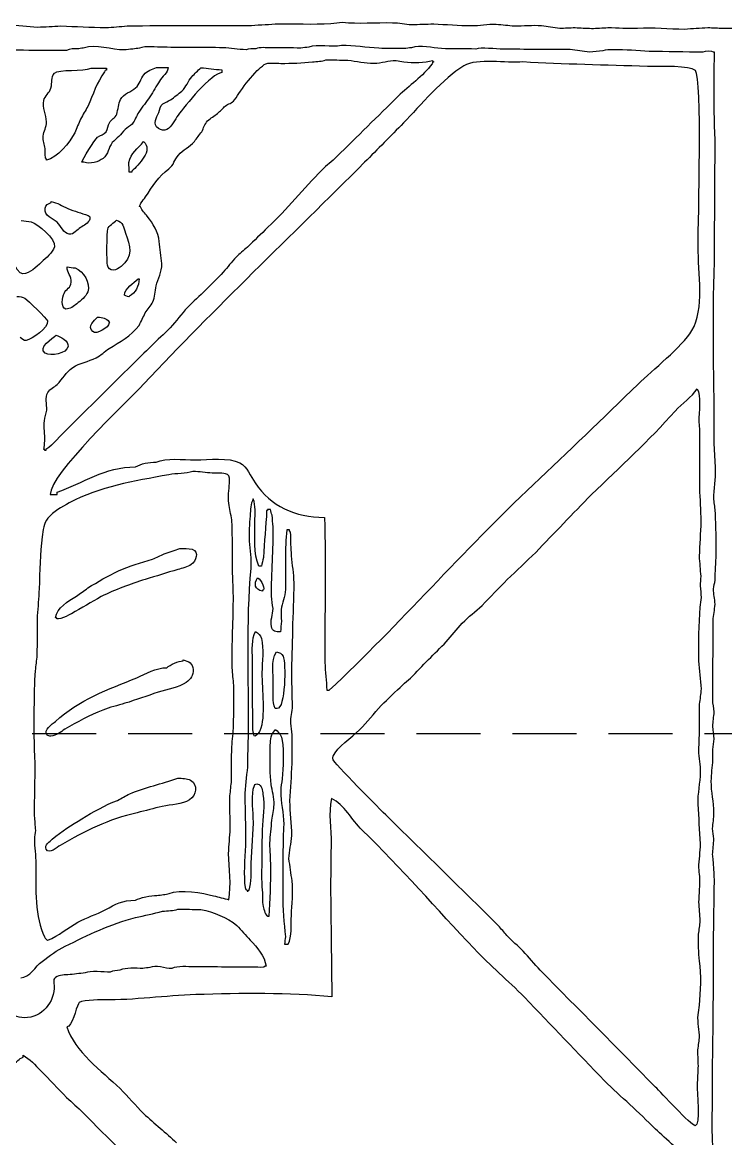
# Model space of a CAD drawing. Header units: millimetres. Extents: x -50 to 50, y -35 to 40.
# Drawn here: x -0.1 to 5.4, y 21.76 to 30.48 of the extents above; entities that cross this region are included whole.
import ezdxf

# ---------------------------------------------------------------- set-up
doc = ezdxf.new("R2010")
doc.units = ezdxf.units.MM
doc.linetypes.add('DASHED', pattern=[0.75, 0.5, -0.25])
doc.layers.get('0').update_dxf_attribs({"linetype": 'CONTINUOUS'})

msp = doc.modelspace()

# ---------------------------------------------------------------- linework, layer by layer
for p, q in [((3.1089, 30.1798), (3.1089, 30.1723)), ((3.1089, 30.1723), (3.1165, 30.1723)), ((5.3097, 30.2429), (5.3013, 30.2429)), ((0.5622, 30.1195), (0.5622, 30.1045)), ((1.4634, 30.1064), (1.4634, 30.0842)), ((0.0932, 29.4009), (0.0932, 29.4088)), ((0.386, 29.3842), (0.3705, 29.3842)), ((0.761, 29.3073), (0.7384, 29.3073)), ((0.761, 29.3144), (0.761, 29.3073)), ((0.1293, 29.07), (0.1293, 29.0775)), ((0.8098, 28.474), (0.8166, 28.474)), ((0.0805, 27.1411), (0.0725, 27.1411)), ((0.0805, 27.1331), (0.0805, 27.1411)), ((0.0884, 27.1331), (0.0805, 27.1331)), ((0.0884, 27.1411), (0.0884, 27.1331)), ((0.1229, 26.7895), (0.1761, 26.7895)), ((0.1761, 26.7895), (0.1761, 26.8077)), ((1.8193, 26.6657), (1.8122, 26.6657)), ((1.8193, 26.6732), (1.8193, 26.6657)), ((1.9919, 26.5145), (1.9693, 26.5145)), ((1.9919, 26.5074), (1.9919, 26.5145)), ((1.7725, 26.2304), (1.7503, 26.2304)), ((0.1713, 25.8264), (0.163, 25.8264)), ((1.1598, 25.4903), (1.1598, 25.4979)), ((2.2828, 25.2618), (2.3014, 25.2618)), ((1.8939, 25.1185), (1.8796, 25.1185)), ((1.8784, 24.9531), (1.8852, 24.9531)), ((1.6614, 23.6999), (1.6614, 23.6928)), ((1.6614, 23.6928), (1.6689, 23.6928)), ((1.6689, 23.6928), (1.6689, 23.6999)), ((1.6689, 23.6999), (1.6757, 23.6999)), ((1.951, 23.2777), (1.9812, 23.2777)), ((1.8078, 23.1067), (1.7999, 23.1067))]:
    msp.add_line(p, q)
at = {"linetype": 'DASHED'}
msp.add_line((49.9819, 24.921), (-50.0181, 24.921), dxfattribs=at)
for points in [[(-0.2088, 30.4584), (-0.1314, 30.4521), (-0.0536, 30.4465), (0.0237, 30.4398)], [(0.0237, 30.4398), (0.084, 30.4425), (0.1444, 30.4457), (0.2043, 30.4485)], [(0.2043, 30.4485), (0.3217, 30.4437), (0.4392, 30.4398), (0.557, 30.4354)], [(0.557, 30.4354), (0.6122, 30.4398), (0.6674, 30.4437), (0.7225, 30.4485)], [(0.7225, 30.4485), (1.0427, 30.4564), (1.3447, 30.4489), (1.6685, 30.4517)], [(1.6685, 30.4517), (1.7391, 30.4556), (1.8086, 30.4604), (1.8792, 30.4644)], [(1.8792, 30.4644), (2.0233, 30.4683), (2.1756, 30.4584), (2.3141, 30.4683)], [(2.3141, 30.4683), (2.3447, 30.4711), (2.3744, 30.4743), (2.4046, 30.4771)], [(2.4046, 30.4771), (2.5248, 30.4648), (2.6657, 30.4775), (2.7951, 30.4743)], [(2.7951, 30.4743), (2.8486, 30.4739), (2.8927, 30.4608), (2.9447, 30.4592)], [(2.9447, 30.4592), (3.0026, 30.4616), (3.0605, 30.4628), (3.1173, 30.4648)], [(3.1173, 30.4648), (3.2101, 30.4616), (3.3169, 30.4505), (3.4101, 30.4513)], [(3.4101, 30.4513), (3.4752, 30.4517), (3.5379, 30.4644), (3.6061, 30.4624)], [(3.6061, 30.4624), (3.6538, 30.4584), (3.701, 30.4536), (3.7486, 30.4493)], [(3.7486, 30.4493), (3.8153, 30.4485), (3.8903, 30.4576), (3.9589, 30.4521)], [(3.9589, 30.4521), (4.0061, 30.4449), (4.0537, 30.4382), (4.1018, 30.431)], [(4.1018, 30.431), (4.1414, 30.4326), (4.1815, 30.4346), (4.222, 30.4362)], [(4.222, 30.4362), (4.2641, 30.4338), (4.3061, 30.4314), (4.3498, 30.4294)], [(4.3498, 30.4294), (4.3918, 30.4306), (4.4343, 30.4334), (4.4767, 30.4354)], [(4.4767, 30.4354), (4.5573, 30.4366), (4.6343, 30.4275), (4.7097, 30.4322)], [(4.7097, 30.4322), (4.8319, 30.4417), (4.9521, 30.4235), (5.0775, 30.4247)], [(5.0775, 30.4247), (5.1382, 30.4286), (5.1974, 30.4326), (5.2577, 30.4366)], [(5.2577, 30.4366), (5.2981, 30.4346), (5.3374, 30.4326), (5.3779, 30.4306)], [(5.3779, 30.4306), (5.416, 30.4302), (5.4628, 30.435), (5.4942, 30.4223)], [(0.2483, 30.2564), (0.0245, 30.2572), (-0.1989, 30.2588), (-0.4128, 30.2632)], [(0.3459, 30.2711), (0.313, 30.2711), (0.2741, 30.2703), (0.2483, 30.2564)], [(0.3908, 30.2779), (0.3761, 30.2755), (0.361, 30.2731), (0.3459, 30.2711)], [(0.6987, 30.2612), (0.6114, 30.2616), (0.4662, 30.3076), (0.3908, 30.2779)], [(0.7666, 30.2683), (0.7439, 30.266), (0.7213, 30.2636), (0.6987, 30.2612)], [(0.8197, 30.2755), (0.8019, 30.2731), (0.7844, 30.2711), (0.7666, 30.2683)], [(1.007, 30.2822), (0.9503, 30.2822), (0.867, 30.2945), (0.8197, 30.2755)], [(1.4721, 30.2791), (1.3177, 30.2794), (1.1622, 30.281), (1.007, 30.2822)], [(1.6522, 30.2632), (1.588, 30.2636), (1.5336, 30.2771), (1.4721, 30.2791)], [(1.7276, 30.2703), (1.7038, 30.2707), (1.6713, 30.2731), (1.6522, 30.2632)], [(1.8479, 30.2775), (1.8102, 30.2775), (1.7586, 30.2846), (1.7276, 30.2703)], [(2.0808, 30.2763), (2.0034, 30.2767), (1.9256, 30.2775), (1.8479, 30.2775)], [(2.1407, 30.2834), (2.1205, 30.2806), (2.1006, 30.2787), (2.0808, 30.2763)], [(2.3959, 30.2969), (2.3209, 30.2755), (2.2129, 30.3116), (2.1407, 30.2834)], [(2.6887, 30.2743), (2.5919, 30.2806), (2.4975, 30.2965), (2.3959, 30.2969)], [(2.8843, 30.2715), (2.8193, 30.2723), (2.7538, 30.2731), (2.6887, 30.2743)], [(2.9443, 30.2791), (2.9244, 30.2767), (2.9038, 30.2743), (2.8843, 30.2715)], [(3.1768, 30.2715), (3.1089, 30.2763), (3.0109, 30.3052), (2.9443, 30.2791)], [(3.447, 30.2687), (3.3569, 30.2695), (3.2669, 30.2707), (3.1768, 30.2715)], [(3.6573, 30.2671), (3.6081, 30.2675), (3.4804, 30.2834), (3.447, 30.2687)], [(4.1827, 30.2636), (4.0073, 30.2652), (3.8327, 30.266), (3.6573, 30.2671)], [(4.3331, 30.2449), (4.2835, 30.2509), (4.2331, 30.2572), (4.1827, 30.2636)], [(4.4383, 30.2552), (4.4037, 30.2521), (4.3692, 30.2481), (4.3331, 30.2449)], [(4.5208, 30.2624), (4.4938, 30.2624), (4.4609, 30.2656), (4.4383, 30.2552)], [(4.7994, 30.2493), (4.7085, 30.2572), (4.618, 30.2632), (4.5208, 30.2624)], [(5.2192, 30.2433), (5.0791, 30.2453), (4.9386, 30.2477), (4.7994, 30.2493)], [(5.3013, 30.2429), (5.3013, 30.2588), (5.2311, 30.2493), (5.2192, 30.2433)], [(1.9225, 30.1568), (2.0082, 30.1564), (2.0927, 30.1604), (2.1697, 30.1683)], [(2.1697, 30.1683), (2.2082, 30.1727), (2.2427, 30.1703), (2.2752, 30.1846)], [(2.2752, 30.1846), (2.3328, 30.1838), (2.3899, 30.1826), (2.4471, 30.1814)], [(2.4471, 30.1814), (2.5125, 30.1739), (2.5812, 30.1584), (2.6506, 30.1584)], [(2.6506, 30.1584), (2.7113, 30.1576), (2.7637, 30.1806), (2.8236, 30.1787)], [(2.8236, 30.1787), (2.8435, 30.1747), (2.8637, 30.1723), (2.8836, 30.1691)], [(2.8836, 30.1691), (2.9558, 30.1604), (3.0462, 30.1604), (3.1089, 30.1798)], [(3.1089, 30.1648), (3.1077, 30.1608), (3.1062, 30.1572), (3.1046, 30.1529)], [(3.1165, 30.1723), (3.1165, 30.1628), (3.1185, 30.1648), (3.1089, 30.1648)], [(3.8145, 30.1675), (3.6835, 30.156), (3.4605, 30.2009), (3.3514, 30.1362)], [(4.7863, 30.1334), (4.4629, 30.1429), (4.1268, 30.1501), (3.8145, 30.1675)], [(5.3069, 29.8299), (5.3053, 29.9711), (5.3085, 30.0989), (5.3097, 30.2429)], [(0.1277, 29.964), (0.1404, 30.0076), (0.1245, 30.0445), (0.1551, 30.0798)], [(0.1551, 30.0798), (0.1868, 30.1164), (0.3805, 30.087), (0.4428, 30.1203)], [(0.5459, 30.0906), (0.4872, 30.008), (0.4571, 29.9124), (0.4162, 29.8211)], [(0.4428, 30.1203), (0.4828, 30.1199), (0.5225, 30.1199), (0.5622, 30.1195)], [(0.5622, 30.1045), (0.5507, 30.1045), (0.5507, 30.0981), (0.5459, 30.0906)], [(0.8539, 30.0679), (0.8804, 30.1025), (0.9166, 30.1084), (0.9535, 30.1247)], [(0.9535, 30.1247), (0.9828, 30.1247), (1.013, 30.1243), (1.0435, 30.1243)], [(1.0435, 30.1243), (1.0435, 30.087), (0.9943, 30.0489), (0.9765, 30.0187)], [(1.4634, 30.0842), (1.384, 30.085), (1.1705, 29.8195), (1.1209, 29.7525)], [(1.2277, 30.0525), (1.2511, 30.0759), (1.2749, 30.0993), (1.2991, 30.1227)], [(1.2991, 30.1227), (1.3531, 30.1172), (1.4034, 30.1092), (1.4634, 30.1064)], [(1.6074, 29.9394), (1.6479, 29.9981), (1.6899, 30.0477), (1.7391, 30.1001)], [(1.7391, 30.1001), (1.7566, 30.1156), (1.7745, 30.1318), (1.7923, 30.1481)], [(1.7923, 30.1481), (1.8253, 30.1656), (1.8816, 30.1572), (1.9225, 30.1568)], [(3.1046, 30.1529), (3.0324, 30.056), (2.9252, 29.9818), (2.8403, 29.9005)], [(3.3514, 30.1362), (3.1931, 30.0437), (3.0081, 29.8223), (2.882, 29.6918)], [(5.1605, 30.0997), (5.1148, 30.1418), (4.8994, 30.1302), (4.7863, 30.1334)], [(5.1823, 28.7279), (5.1823, 28.9299), (5.2164, 30.0481), (5.1605, 30.0997)], [(0.7896, 29.9656), (0.8217, 29.9953), (0.8281, 30.0358), (0.8539, 30.0679)], [(0.9765, 30.0187), (0.9511, 29.9779), (0.9269, 29.935), (0.9015, 29.8953)], [(1.1511, 29.9406), (1.1824, 29.9743), (1.2003, 30.0156), (1.2277, 30.0525)], [(0.0717, 29.8656), (0.0809, 29.9021), (0.1166, 29.9267), (0.1277, 29.964)], [(0.6725, 29.8751), (0.6959, 29.9215), (0.7547, 29.933), (0.7896, 29.9656)], [(1.0626, 29.8719), (1.0923, 29.8941), (1.1213, 29.9172), (1.1511, 29.9406)], [(1.5622, 29.8707), (1.5772, 29.8934), (1.5923, 29.9164), (1.6074, 29.9394)], [(2.8403, 29.9005), (2.68, 29.743), (2.5197, 29.5854), (2.359, 29.4275)], [(0.0928, 29.7009), (0.0908, 29.7564), (0.0587, 29.81), (0.0717, 29.8656)], [(0.4162, 29.8211), (0.3971, 29.7882), (0.3777, 29.7553), (0.3594, 29.7219)], [(0.6416, 29.7596), (0.6539, 29.7977), (0.6535, 29.8402), (0.6725, 29.8751)], [(0.9015, 29.8953), (0.8729, 29.8561), (0.8431, 29.8164), (0.8138, 29.7767)], [(0.9697, 29.7731), (0.9797, 29.7969), (0.9816, 29.8239), (1.0015, 29.8414)], [(1.0015, 29.8414), (1.0225, 29.8513), (1.042, 29.8616), (1.0626, 29.8719)], [(1.4288, 29.7656), (1.4491, 29.7846), (1.4693, 29.8041), (1.4896, 29.8231)], [(1.4896, 29.8231), (1.5138, 29.8406), (1.5403, 29.8465), (1.5622, 29.8707)], [(5.314, 29.3946), (5.3188, 29.537), (5.3085, 29.6922), (5.3069, 29.8299)], [(0.5848, 29.6934), (0.6003, 29.7203), (0.6301, 29.7291), (0.6416, 29.7596)], [(0.8138, 29.7767), (0.7935, 29.7461), (0.7864, 29.7112), (0.7618, 29.683)], [(0.9681, 29.6489), (0.9166, 29.6807), (0.9554, 29.7366), (0.9697, 29.7731)], [(1.1209, 29.7525), (1.0979, 29.7211), (1.0701, 29.6588), (1.0336, 29.6394)], [(1.3519, 29.7068), (1.3761, 29.7322), (1.403, 29.7442), (1.4288, 29.7656)], [(0.0682, 29.589), (0.0717, 29.6299), (0.0932, 29.6565), (0.0928, 29.7009)], [(0.3594, 29.7219), (0.3444, 29.6858), (0.3285, 29.6497), (0.3142, 29.6136)], [(0.5594, 29.6223), (0.5741, 29.6442), (0.5717, 29.6707), (0.5848, 29.6934)], [(0.7074, 29.6406), (0.6908, 29.6215), (0.6745, 29.6037), (0.6578, 29.5858)], [(0.7618, 29.683), (0.7439, 29.6692), (0.7257, 29.6545), (0.7074, 29.6406)], [(1.0336, 29.6394), (1.0118, 29.6287), (0.986, 29.6378), (0.9681, 29.6489)], [(1.3054, 29.6227), (1.3209, 29.6517), (1.3281, 29.6819), (1.3519, 29.7068)], [(2.882, 29.6918), (2.7812, 29.5894), (2.68, 29.4866), (2.5776, 29.3842)], [(0.0829, 29.4906), (0.0769, 29.5239), (0.0638, 29.5517), (0.0682, 29.589)], [(0.3142, 29.6136), (0.2753, 29.541), (0.1777, 29.4172), (0.0932, 29.4009)], [(0.3705, 29.3842), (0.3709, 29.4069), (0.4697, 29.5596), (0.492, 29.5791)], [(0.492, 29.5791), (0.5126, 29.5973), (0.5428, 29.5985), (0.5594, 29.6223)], [(0.6578, 29.5858), (0.6412, 29.5703), (0.6245, 29.5541), (0.6074, 29.5386)], [(1.2479, 29.5469), (1.2669, 29.5723), (1.286, 29.5981), (1.3054, 29.6227)], [(0.0932, 29.4088), (0.0801, 29.4088), (0.0848, 29.4771), (0.0829, 29.4906)], [(0.6074, 29.5386), (0.5769, 29.5013), (0.5769, 29.4469), (0.536, 29.4148)], [(0.7368, 29.3815), (0.7479, 29.4565), (0.8098, 29.4906), (0.8519, 29.5469)], [(0.8519, 29.5469), (0.9316, 29.4771), (0.809, 29.3656), (0.761, 29.3144)], [(1.1229, 29.4398), (1.1586, 29.4815), (1.211, 29.5033), (1.2479, 29.5469)], [(0.536, 29.4148), (0.4995, 29.387), (0.4344, 29.3676), (0.386, 29.3842)], [(0.7384, 29.3073), (0.7384, 29.3319), (0.738, 29.3569), (0.7368, 29.3815)], [(2.5776, 29.3842), (2.0026, 28.8089), (1.4094, 28.2466), (0.8543, 27.6537)], [(1.0483, 29.3335), (1.0876, 29.3624), (1.0927, 29.4037), (1.1229, 29.4398)], [(2.359, 29.4275), (2.3229, 29.3902), (2.2804, 29.3616), (2.2451, 29.3247)], [(5.3097, 28.6069), (5.3108, 28.8688), (5.3124, 29.1319), (5.314, 29.3946)], [(0.867, 29.1148), (0.9181, 29.1926), (0.9713, 29.2763), (1.0483, 29.3335)], [(2.2451, 29.3247), (2.1006, 29.1775), (1.9705, 29.0176), (1.8221, 28.8763)], [(0.8308, 29.0644), (0.8431, 29.0815), (0.8551, 29.0985), (0.867, 29.1148)], [(0.0829, 29.0247), (0.086, 29.0493), (0.1079, 29.0624), (0.1293, 29.07)], [(0.1293, 29.0775), (0.1793, 29.068), (0.2142, 29.0422), (0.2598, 29.0231)], [(0.8265, 29.0366), (0.8122, 29.0366), (0.8265, 29.0565), (0.8308, 29.0644)], [(0.8804, 28.9624), (0.8614, 28.9858), (0.8384, 29.0089), (0.8265, 29.0366)], [(0.1761, 28.916), (0.1428, 28.9481), (0.0733, 28.9636), (0.0829, 29.0247)], [(0.2598, 29.0231), (0.3114, 29.0017), (0.3646, 28.9894), (0.4186, 28.9688)], [(0.4186, 28.9688), (0.4301, 28.9648), (0.4344, 28.9513), (0.4313, 28.9394)], [(0.9741, 28.7652), (0.9662, 28.8398), (0.9249, 28.9065), (0.8804, 28.9624)], [(-0.1048, 28.9291), (-0.0778, 28.9263), (-0.0517, 28.9231), (-0.0255, 28.9204)], [(-0.0255, 28.9204), (0.0214, 28.9053), (0.1714, 28.7843), (0.1551, 28.7247)], [(0.2709, 28.8224), (0.2249, 28.8279), (0.2063, 28.8882), (0.1761, 28.916)], [(0.3594, 28.8747), (0.334, 28.8597), (0.3043, 28.8184), (0.2709, 28.8224)], [(0.4313, 28.9394), (0.4198, 28.9073), (0.3852, 28.8914), (0.3594, 28.8747)], [(0.5689, 28.5803), (0.563, 28.5994), (0.565, 28.8418), (0.5717, 28.8628)], [(0.5717, 28.8628), (0.5797, 28.889), (0.6201, 28.9112), (0.6388, 28.9323)], [(0.6388, 28.9323), (0.6951, 28.9148), (0.692, 28.8807), (0.7114, 28.8295)], [(1.8221, 28.8763), (1.7685, 28.8239), (1.7149, 28.7724), (1.6622, 28.7208)], [(-0.0913, 28.512), (-0.1477, 28.5049), (-0.2278, 28.7561), (-0.2175, 28.8001)], [(0.7114, 28.8295), (0.7471, 28.7355), (0.7725, 28.6422), (0.6753, 28.5704)], [(0.1551, 28.7247), (0.1408, 28.6724), (0.0908, 28.6414), (0.0527, 28.6029)], [(0.9951, 28.5926), (0.9884, 28.6505), (0.9812, 28.7077), (0.9741, 28.7652)], [(1.6622, 28.7208), (1.6316, 28.6958), (1.6026, 28.67), (1.5733, 28.6442)], [(5.1339, 28.0704), (5.2331, 28.2359), (5.1823, 28.5196), (5.1823, 28.7279)], [(0.0527, 28.6029), (0.0134, 28.5644), (-0.0346, 28.5192), (-0.0913, 28.512)], [(0.9499, 28.4184), (0.965, 28.4748), (0.9939, 28.5263), (0.9951, 28.5926)], [(1.5733, 28.6442), (1.5399, 28.6045), (1.5066, 28.5656), (1.4737, 28.5263)], [(5.3077, 27.1792), (5.31, 27.6629), (5.2914, 28.1271), (5.3097, 28.6069)], [(0.2539, 28.5668), (0.2753, 28.564), (0.2967, 28.5613), (0.3178, 28.5593)], [(0.2872, 28.447), (0.2904, 28.497), (0.2535, 28.5196), (0.2539, 28.5668)], [(0.3178, 28.5593), (0.3828, 28.5355), (0.4388, 28.4402), (0.415, 28.372)], [(0.6142, 28.5414), (0.588, 28.5418), (0.5773, 28.5585), (0.5689, 28.5803)], [(0.6753, 28.5704), (0.6566, 28.5573), (0.6396, 28.5414), (0.6142, 28.5414)], [(1.4737, 28.5263), (1.384, 28.4319), (1.2892, 28.3398), (1.1935, 28.2506)], [(0.2301, 28.3605), (0.2452, 28.3946), (0.2844, 28.4041), (0.2872, 28.447)], [(0.7031, 28.347), (0.7031, 28.4013), (0.7737, 28.441), (0.8098, 28.474)], [(0.8166, 28.474), (0.8166, 28.4196), (0.788, 28.3605), (0.7404, 28.3386)], [(0.9249, 28.2938), (0.9408, 28.3327), (0.9388, 28.3767), (0.9499, 28.4184)], [(-0.1378, 28.3359), (-0.1136, 28.3351), (-0.0937, 28.3335), (-0.0751, 28.322)], [(0.2444, 28.2386), (0.2007, 28.243), (0.2194, 28.3359), (0.2301, 28.3605)], [(0.415, 28.372), (0.4015, 28.3351), (0.3602, 28.3029), (0.3289, 28.2787)], [(0.7404, 28.3386), (0.74, 28.3275), (0.7142, 28.3434), (0.7031, 28.347)], [(-0.0751, 28.322), (-0.0532, 28.3081), (0.0983, 28.1617), (0.1011, 28.1458)], [(0.3289, 28.2787), (0.3071, 28.2617), (0.2757, 28.2363), (0.2444, 28.2386)], [(0.865, 28.2081), (0.8848, 28.2363), (0.9051, 28.2648), (0.9249, 28.2938)], [(1.1935, 28.2506), (1.1491, 28.1978), (1.1042, 28.145), (1.0598, 28.0922)], [(0.4539, 28.0633), (0.4114, 28.1045), (0.4646, 28.1482), (0.4916, 28.1748)], [(0.4916, 28.1748), (0.5316, 28.172), (0.561, 28.17), (0.582, 28.1363)], [(0.8162, 28.1097), (0.832, 28.1426), (0.8491, 28.1752), (0.865, 28.2081)], [(0.1011, 28.1458), (0.1114, 28.0891), (-0.0199, 28.0025), (-0.0655, 27.993)], [(0.5816, 28.1295), (0.5816, 28.095), (0.4844, 28.0339), (0.4539, 28.0633)], [(0.582, 28.1363), (0.5892, 28.1363), (0.5868, 28.1347), (0.5816, 28.1295)], [(0.5832, 27.9303), (0.663, 27.9823), (0.7558, 28.0271), (0.8162, 28.1097)], [(1.0598, 28.0922), (0.9602, 27.9962), (0.8606, 27.8998), (0.7618, 27.8037)], [(4.7132, 27.6522), (4.8236, 27.7597), (5.0561, 27.9422), (5.1339, 28.0704)], [(-0.0655, 27.993), (-0.0866, 27.9891), (-0.0981, 28.0085), (-0.112, 28.0172)], [(0.0833, 27.8942), (0.0198, 27.9339), (0.1416, 28.0129), (0.1686, 28.0339)], [(0.1686, 28.0339), (0.2003, 28.0252), (0.2694, 27.9891), (0.2614, 27.9454)], [(0.2614, 27.9454), (0.2515, 27.8906), (0.1265, 27.8676), (0.0833, 27.8942)], [(0.4801, 27.8565), (0.5174, 27.8764), (0.5475, 27.9077), (0.5832, 27.9303)], [(0.2979, 27.7811), (0.3523, 27.8176), (0.4209, 27.8283), (0.4801, 27.8565)], [(0.1761, 27.6486), (0.2198, 27.6914), (0.2452, 27.7466), (0.2979, 27.7811)], [(0.7618, 27.8037), (0.5928, 27.6375), (0.4261, 27.4669), (0.2563, 27.3026)], [(0.1043, 27.5879), (0.1194, 27.6161), (0.1543, 27.6268), (0.1761, 27.6486)], [(0.8543, 27.6537), (0.7094, 27.4998), (0.1225, 26.9558), (0.1229, 26.7895)], [(3.8966, 26.8681), (4.1652, 27.1212), (4.4363, 27.3839), (4.7132, 27.6522)], [(0.0952, 27.449), (0.0983, 27.5006), (0.0801, 27.5434), (0.1043, 27.5879)], [(5.0029, 27.4415), (5.0557, 27.5006), (5.1335, 27.5498), (5.1743, 27.6157)], [(5.1743, 27.6157), (5.2112, 27.5649), (5.1851, 27.4307), (5.189, 27.3605)], [(0.0765, 27.3661), (0.0825, 27.3938), (0.0892, 27.4212), (0.0952, 27.449)], [(4.3482, 26.7895), (4.5712, 27.0022), (4.7986, 27.2125), (5.0029, 27.4415)], [(0.0801, 27.2085), (0.0809, 27.2605), (0.071, 27.3129), (0.0765, 27.3661)], [(0.2563, 27.3026), (0.1995, 27.2498), (0.1503, 27.1831), (0.0884, 27.1411)], [(5.189, 27.3605), (5.1985, 27.1942), (5.1906, 27.0145), (5.1926, 26.8419)], [(0.0725, 27.1411), (0.0753, 27.1633), (0.0777, 27.1859), (0.0801, 27.2085)], [(5.3184, 26.9919), (5.3148, 27.0542), (5.3108, 27.1165), (5.3077, 27.1792)], [(0.7876, 27.0054), (0.834, 27.0323), (0.89, 27.0423), (0.9499, 27.0423)], [(0.9499, 27.0423), (1.0296, 27.0784), (1.1594, 27.0605), (1.2558, 27.0609)], [(1.2558, 27.0609), (1.3622, 27.0609), (1.5173, 27.0827), (1.6022, 27.0371)], [(1.6022, 27.0371), (1.6653, 27.0042), (1.6852, 26.9343), (1.7217, 26.8804)], [(0.1761, 26.8077), (0.3761, 26.8788), (0.5507, 27.0054), (0.7876, 27.0054)], [(1.0491, 26.9446), (0.7713, 26.8927), (0.5114, 26.8522), (0.2709, 26.7244)], [(1.2364, 26.9696), (1.1792, 26.9498), (1.1098, 26.9558), (1.0491, 26.9446)], [(1.3864, 26.9569), (1.3372, 26.9597), (1.2892, 26.9693), (1.2364, 26.9696)], [(1.5058, 26.9454), (1.4693, 26.9625), (1.428, 26.9546), (1.3864, 26.9569)], [(1.5221, 26.8776), (1.5221, 26.8947), (1.5269, 26.945), (1.5058, 26.9454)], [(5.3049, 26.7514), (5.3045, 26.8359), (5.3196, 26.9105), (5.3184, 26.9919)], [(1.5169, 26.7212), (1.509, 26.7704), (1.5189, 26.8264), (1.5221, 26.8776)], [(1.7217, 26.8804), (1.8475, 26.7002), (2.0308, 26.6109), (2.2641, 26.6113)], [(2.3014, 25.2618), (2.8522, 25.7772), (3.3466, 26.3518), (3.8966, 26.8681)], [(3.9137, 26.3383), (4.0589, 26.4887), (4.2029, 26.6391), (4.3482, 26.7895)], [(5.1926, 26.8419), (5.1966, 26.7546), (5.2001, 26.6673), (5.2041, 26.58)], [(0.2709, 26.7244), (0.2118, 26.6927), (0.1483, 26.6593), (0.1035, 26.605)], [(1.5403, 26.5923), (1.532, 26.6355), (1.5249, 26.678), (1.5169, 26.7212)], [(1.7082, 26.7562), (1.6856, 26.7153), (1.6872, 26.6736), (1.6828, 26.622)], [(1.7213, 26.576), (1.7205, 26.6391), (1.7276, 26.7034), (1.7082, 26.7562)], [(5.3176, 26.6462), (5.314, 26.6812), (5.3097, 26.7161), (5.3049, 26.7514)], [(0.1035, 26.605), (0.069, 26.5641), (0.0682, 26.5125), (0.0602, 26.4586)], [(1.5471, 26.1721), (1.5451, 26.3153), (1.5479, 26.4542), (1.5403, 26.5923)], [(1.6828, 26.622), (1.678, 26.5617), (1.6737, 26.4899), (1.6768, 26.4264)], [(1.8122, 26.6657), (1.8078, 26.5383), (1.7935, 26.424), (1.7872, 26.2978)], [(1.8435, 26.6732), (1.8352, 26.6732), (1.828, 26.6732), (1.8193, 26.6732)], [(1.8546, 26.6276), (1.8503, 26.6431), (1.8463, 26.6578), (1.8435, 26.6732)], [(1.8641, 26.5379), (1.8606, 26.5681), (1.8582, 26.5982), (1.8546, 26.6276)], [(2.2641, 26.6113), (2.276, 26.2411), (2.2661, 25.8502), (2.2661, 25.478)], [(5.3243, 26.3232), (5.3227, 26.4264), (5.322, 26.5387), (5.3176, 26.6462)], [(1.7503, 26.2304), (1.7106, 26.3292), (1.7229, 26.4593), (1.7213, 26.576)], [(1.851, 25.9975), (1.8491, 26.1752), (1.8657, 26.3637), (1.8641, 26.5379)], [(1.9693, 26.5145), (1.9542, 26.3673), (1.9622, 26.2054), (1.959, 26.049)], [(2.001, 26.4252), (1.9995, 26.4395), (2.0054, 26.507), (1.9919, 26.5074)], [(5.2041, 26.58), (5.1989, 26.4895), (5.195, 26.3998), (5.1898, 26.3094)], [(0.0602, 26.4586), (0.0408, 26.3304), (0.0412, 26.1935), (0.0364, 26.0526)], [(1.6768, 26.4264), (1.6808, 26.3594), (1.6931, 26.2851), (1.688, 26.2153)], [(2.0074, 26.3117), (2.0054, 26.3494), (2.003, 26.3867), (2.001, 26.4252)], [(0.9217, 26.2859), (0.9527, 26.2994), (0.9832, 26.3129), (1.0134, 26.3264)], [(1.0134, 26.3264), (1.0543, 26.3407), (1.0947, 26.3554), (1.1352, 26.3689)], [(1.1352, 26.3689), (1.1662, 26.3685), (1.2027, 26.3717), (1.2304, 26.3621)], [(1.2304, 26.3621), (1.2892, 26.3415), (1.2606, 26.2701), (1.2233, 26.2427)], [(3.6911, 26.1252), (3.7657, 26.1959), (3.8399, 26.2669), (3.9137, 26.3383)], [(0.6555, 26.1935), (0.7412, 26.2336), (0.8316, 26.2554), (0.9217, 26.2859)], [(1.2233, 26.2427), (1.1947, 26.2228), (1.1523, 26.2145), (1.1189, 26.2046)], [(1.7872, 26.2978), (1.782, 26.2756), (1.7776, 26.253), (1.7725, 26.2304)], [(2.0264, 26.1014), (2.0256, 26.1721), (2.0129, 26.2439), (2.0074, 26.3117)], [(5.1898, 26.3094), (5.1938, 26.2566), (5.1974, 26.2034), (5.2025, 26.1514)], [(5.314, 26.1205), (5.3172, 26.1883), (5.3204, 26.2558), (5.3243, 26.3232)], [(0.4166, 26.0602), (0.4928, 26.1086), (0.5745, 26.1562), (0.6555, 26.1935)], [(1.1189, 26.2046), (1.0336, 26.1792), (0.9491, 26.1526), (0.8642, 26.1268)], [(1.553, 25.9983), (1.5511, 26.0562), (1.5491, 26.1137), (1.5471, 26.1721)], [(1.688, 26.2153), (1.6507, 25.7852), (1.6705, 25.363), (1.6681, 24.9241)], [(5.2025, 26.1514), (5.2009, 26.126), (5.1989, 26.1014), (5.1981, 26.0764)], [(0.8642, 26.1268), (0.7479, 26.0907), (0.6285, 26.0467), (0.5194, 25.9931)], [(1.7792, 26.0352), (1.7201, 26.0467), (1.7106, 26.0927), (1.7423, 26.1403)], [(1.7423, 26.1403), (1.7733, 26.1252), (1.8082, 26.0423), (1.7796, 26.0423)], [(2.0173, 25.7336), (2.0185, 25.8606), (2.028, 25.9796), (2.0264, 26.1014)], [(3.4946, 25.9237), (3.5601, 25.9907), (3.6256, 26.0582), (3.6911, 26.1252)], [(5.1981, 26.0764), (5.2013, 26.0463), (5.2041, 26.0161), (5.2065, 25.9856)], [(5.3029, 26.053), (5.3065, 26.0756), (5.3108, 26.0983), (5.314, 26.1205)], [(0.0364, 26.0526), (0.0317, 25.9824), (0.0265, 25.9117), (0.0214, 25.8419)], [(0.163, 25.8264), (0.1733, 25.9058), (0.2642, 25.9594), (0.3265, 25.9959)], [(0.5194, 25.9931), (0.4428, 25.9487), (0.3666, 25.9042), (0.2888, 25.8594)], [(0.3265, 25.9959), (0.3559, 26.0169), (0.3864, 26.0379), (0.4166, 26.0602)], [(1.5431, 25.436), (1.5415, 25.6241), (1.5519, 25.8173), (1.553, 25.9983)], [(1.7796, 26.0423), (1.7796, 26.0395), (1.7796, 26.0371), (1.7792, 26.0352)], [(1.8622, 25.8991), (1.8582, 25.9316), (1.8554, 25.9645), (1.851, 25.9975)], [(1.959, 26.049), (1.9574, 25.9887), (1.9304, 25.9439), (1.9256, 25.8911)], [(5.2065, 25.9856), (5.2041, 25.961), (5.2001, 25.9364), (5.1958, 25.911)], [(5.314, 25.9332), (5.3152, 25.9776), (5.3013, 26.011), (5.3029, 26.053)], [(1.8495, 25.7586), (1.8387, 25.809), (1.8633, 25.8514), (1.8622, 25.8991)], [(1.9256, 25.8911), (1.9264, 25.8614), (1.9268, 25.8308), (1.928, 25.801)], [(3.3407, 25.786), (3.3887, 25.8368), (3.4446, 25.876), (3.4946, 25.9237)], [(5.1958, 25.911), (5.1847, 25.7729), (5.1835, 25.6336), (5.1858, 25.4903)], [(5.3001, 25.805), (5.3001, 25.8518), (5.3124, 25.8879), (5.314, 25.9332)], [(0.0214, 25.8419), (0.0202, 25.7399), (0.0198, 25.6372), (0.0186, 25.5344)], [(0.2888, 25.8594), (0.2761, 25.853), (0.1713, 25.7979), (0.1713, 25.8264)], [(5.2966, 25.1896), (5.2974, 25.3947), (5.2989, 25.5999), (5.3001, 25.805)], [(1.701, 25.5018), (1.7014, 25.5792), (1.6943, 25.6594), (1.7245, 25.7197)], [(1.7245, 25.7197), (1.7471, 25.709), (1.7649, 25.6895), (1.7713, 25.6657)], [(1.9201, 25.7185), (1.884, 25.7137), (1.8582, 25.7229), (1.8495, 25.7586)], [(1.928, 25.801), (1.9249, 25.7741), (1.9229, 25.7463), (1.9201, 25.7185)], [(2.0086, 25.3729), (2.0086, 25.4919), (2.0165, 25.6102), (2.0173, 25.7336)], [(3.2157, 25.6395), (3.2573, 25.6879), (3.2986, 25.7372), (3.3407, 25.786)], [(1.7713, 25.6657), (1.7935, 25.5828), (1.776, 25.488), (1.7756, 25.3967)], [(3.0764, 25.501), (3.1228, 25.5475), (3.1689, 25.5931), (3.2157, 25.6395)], [(1.8641, 25.3062), (1.8653, 25.3955), (1.8455, 25.486), (1.8883, 25.5618)], [(1.8883, 25.5618), (1.9122, 25.5566), (1.9304, 25.5499), (1.9411, 25.5272)], [(0.0186, 25.5344), (0.0142, 25.4943), (0.0094, 25.4542), (0.0047, 25.4145)], [(1.0324, 25.438), (1.0606, 25.4598), (1.1233, 25.4907), (1.1598, 25.4903)], [(1.1598, 25.4979), (1.2038, 25.4907), (1.2368, 25.4721), (1.238, 25.4225)], [(1.7022, 25.2173), (1.7022, 25.3118), (1.7014, 25.4074), (1.701, 25.5018)], [(1.9411, 25.5272), (1.9633, 25.4764), (1.9602, 25.1173), (1.8939, 25.1185)], [(2.2661, 25.478), (2.2725, 25.4062), (2.2776, 25.3336), (2.2828, 25.2618)], [(2.9359, 25.3562), (2.9831, 25.4042), (3.0296, 25.453), (3.0764, 25.501)], [(5.1858, 25.4903), (5.1922, 25.4177), (5.1985, 25.3455), (5.2053, 25.2725)], [(0.0047, 25.4145), (-0.004, 25.3193), (-0.0017, 25.2138), (-0.0052, 25.1213)], [(0.7983, 25.3594), (0.8681, 25.388), (0.9499, 25.4388), (1.0324, 25.438)], [(1.238, 25.4225), (1.2396, 25.3796), (1.2177, 25.3455), (1.1852, 25.3233)], [(1.5562, 25.3007), (1.5519, 25.3455), (1.5475, 25.3903), (1.5431, 25.436)], [(1.7756, 25.3967), (1.7749, 25.2725), (1.8066, 25.0542), (1.7598, 24.9451)], [(2.0145, 25.14), (2.0125, 25.2181), (2.0106, 25.2951), (2.0086, 25.3729)], [(0.1626, 25.0185), (0.3432, 25.1868), (0.5777, 25.2693), (0.7983, 25.3594)], [(1.1852, 25.3233), (1.1193, 25.2796), (1.0404, 25.2721), (0.9646, 25.2463)], [(1.5538, 24.9852), (1.5562, 25.0892), (1.559, 25.1939), (1.5562, 25.3007)], [(1.8796, 25.1185), (1.8554, 25.178), (1.8641, 25.2352), (1.8641, 25.3062)], [(2.7078, 25.1415), (2.7613, 25.1971), (2.8205, 25.2503), (2.8748, 25.3046)], [(2.8748, 25.3046), (2.8951, 25.3217), (2.9153, 25.3392), (2.9359, 25.3562)], [(0.9646, 25.2463), (0.8801, 25.2181), (0.7916, 25.186), (0.7062, 25.1598)], [(1.705, 24.9995), (1.703, 25.0681), (1.7038, 25.1459), (1.7022, 25.2173)], [(5.2053, 25.2725), (5.2013, 25.2324), (5.1966, 25.1927), (5.1914, 25.1526)], [(-0.0052, 25.1213), (-0.0104, 24.9777), (-0.0017, 24.8312), (0.0011, 24.6931)], [(0.5328, 25.107), (0.4317, 25.0661), (0.3309, 25.0138), (0.2372, 24.957)], [(0.7062, 25.1598), (0.6471, 25.1419), (0.5892, 25.1296), (0.5328, 25.107)], [(2.0006, 25.005), (1.9995, 25.0527), (2.0129, 25.0915), (2.0145, 25.14)], [(2.5375, 24.9519), (2.6014, 25.0126), (2.6482, 25.0808), (2.7078, 25.1415)], [(5.1914, 25.1526), (5.1906, 25.0626), (5.1898, 24.9721), (5.189, 24.882)], [(5.3081, 25.0919), (5.3069, 25.1257), (5.2966, 25.1534), (5.2966, 25.1896)], [(0.0987, 24.9118), (0.0634, 24.9479), (0.1416, 25.0003), (0.1626, 25.0185)], [(5.2958, 24.9792), (5.3001, 25.0165), (5.3037, 25.0542), (5.3081, 25.0919)], [(0.2372, 24.957), (0.2039, 24.9372), (0.1698, 24.9054), (0.1277, 24.9038)], [(1.5415, 24.8201), (1.5443, 24.8741), (1.5526, 24.9308), (1.5538, 24.9852)], [(1.713, 24.9165), (1.7022, 24.9388), (1.705, 24.9733), (1.705, 24.9995)], [(1.7598, 24.9451), (1.7566, 24.938), (1.7126, 24.8753), (1.713, 24.9165)], [(1.8522, 24.9146), (1.8566, 24.9285), (1.8784, 24.9404), (1.8784, 24.9531)], [(1.8852, 24.9531), (1.9122, 24.93), (1.9288, 24.9062), (1.934, 24.8697)], [(2.0121, 24.9146), (2.0086, 24.9451), (2.0042, 24.9749), (2.0006, 25.005)], [(2.3316, 24.7467), (2.3609, 24.8169), (2.4784, 24.8959), (2.5375, 24.9519)], [(5.3077, 24.8816), (5.3037, 24.9142), (5.3001, 24.9463), (5.2958, 24.9792)], [(0.1277, 24.9038), (0.117, 24.9038), (0.1059, 24.9046), (0.0987, 24.9118)], [(1.6681, 24.9241), (1.6653, 24.8372), (1.6634, 24.7495), (1.6622, 24.6622)], [(1.8399, 24.7808), (1.8403, 24.8269), (1.8403, 24.8741), (1.8522, 24.9146)], [(1.934, 24.8697), (1.9471, 24.7781), (1.9407, 24.6638), (1.9348, 24.5701)], [(2.0118, 24.6896), (2.0118, 24.7646), (2.0125, 24.8396), (2.0121, 24.9146)], [(5.189, 24.882), (5.187, 24.8515), (5.1858, 24.8225), (5.1843, 24.7923)], [(5.2958, 24.7991), (5.2993, 24.8261), (5.3033, 24.8546), (5.3077, 24.8816)], [(1.5368, 24.5424), (1.5419, 24.6368), (1.5364, 24.7277), (1.5415, 24.8201)], [(1.8479, 24.5257), (1.8372, 24.6066), (1.8391, 24.6931), (1.8399, 24.7808)], [(5.1843, 24.7923), (5.1858, 24.7344), (5.1997, 24.6749), (5.1985, 24.6197)], [(5.2981, 24.7166), (5.2974, 24.7439), (5.2966, 24.7721), (5.2958, 24.7991)], [(0.0011, 24.6931), (0.0039, 24.561), (-0.004, 24.4185), (-0.0025, 24.2805)], [(1.9947, 24.3971), (2.001, 24.4943), (2.0066, 24.592), (2.0118, 24.6896)], [(2.7558, 24.2753), (2.7042, 24.3261), (2.3296, 24.7007), (2.3288, 24.7257)], [(2.3288, 24.7257), (2.3296, 24.7324), (2.3312, 24.7396), (2.3316, 24.7467)], [(5.285, 24.5515), (5.285, 24.6106), (5.2938, 24.6622), (5.2981, 24.7166)], [(1.6622, 24.6622), (1.6554, 24.5872), (1.6435, 24.5066), (1.6427, 24.4285)], [(5.1985, 24.6197), (5.1966, 24.54), (5.1775, 24.4562), (5.1787, 24.3713)], [(0.7432, 24.4535), (0.8658, 24.5019), (0.9931, 24.532), (1.1177, 24.5745)], [(1.1177, 24.5745), (1.1527, 24.5745), (1.19, 24.5737), (1.2185, 24.559)], [(1.2185, 24.559), (1.2792, 24.5273), (1.2634, 24.4372), (1.211, 24.4062)], [(1.5245, 24.4221), (1.5284, 24.4626), (1.5328, 24.5027), (1.5368, 24.5424)], [(1.7082, 24.2709), (1.7066, 24.3475), (1.6899, 24.4435), (1.7165, 24.517)], [(1.7165, 24.517), (1.7209, 24.5289), (1.7304, 24.5332), (1.7443, 24.5289)], [(1.7443, 24.5289), (1.7737, 24.5213), (1.78, 24.4769), (1.784, 24.4507)], [(1.8721, 24.3678), (1.8725, 24.4237), (1.8554, 24.4773), (1.8479, 24.5257)], [(1.9348, 24.5701), (1.932, 24.5372), (1.9213, 24.5094), (1.9221, 24.4725)], [(5.3061, 24.3035), (5.3049, 24.3904), (5.2843, 24.4642), (5.285, 24.5515)], [(0.6483, 24.4019), (0.6801, 24.4189), (0.711, 24.436), (0.7432, 24.4535)], [(1.528, 24.1817), (1.5288, 24.263), (1.5229, 24.3455), (1.5245, 24.4221)], [(1.6427, 24.4285), (1.6423, 24.3205), (1.6499, 24.2051), (1.6479, 24.0908)], [(1.784, 24.4507), (1.7991, 24.359), (1.782, 24.269), (1.7772, 24.1729)], [(1.9221, 24.4725), (1.9229, 24.3896), (1.9439, 24.3023), (1.9463, 24.217)], [(2.3193, 24.4166), (2.2915, 24.2991), (2.3201, 24.1817), (2.3165, 24.0571)], [(2.559, 24.1697), (2.4756, 24.2503), (2.4201, 24.3682), (2.3193, 24.4166)], [(0.3701, 24.2582), (0.4602, 24.3142), (0.5499, 24.3638), (0.6483, 24.4019)], [(0.9967, 24.3543), (0.9316, 24.3408), (0.867, 24.3205), (0.8011, 24.3051)], [(1.211, 24.4062), (1.1503, 24.3697), (1.0689, 24.3697), (0.9967, 24.3543)], [(1.8538, 24.2471), (1.8598, 24.2872), (1.8657, 24.3277), (1.8721, 24.3678)], [(2.0086, 24.1265), (2.0106, 24.2209), (1.9943, 24.3051), (1.9947, 24.3971)], [(5.1787, 24.3713), (5.1858, 24.269), (5.1922, 24.1666), (5.1989, 24.0634)], [(-0.0025, 24.2805), (0.0007, 24.2432), (0.0035, 24.2059), (0.0067, 24.1674)], [(0.1388, 24.0991), (0.2134, 24.1642), (0.2896, 24.2074), (0.3701, 24.2582)], [(0.8011, 24.3051), (0.5773, 24.2543), (0.392, 24.1642), (0.2011, 24.0499)], [(1.6923, 23.9102), (1.6967, 24.0285), (1.7118, 24.1483), (1.7082, 24.2709)], [(1.8368, 24.0678), (1.8427, 24.1269), (1.8479, 24.1876), (1.8538, 24.2471)], [(3.6236, 23.423), (3.3359, 23.7059), (3.0443, 23.9932), (2.7558, 24.2753)], [(5.295, 24.1832), (5.2966, 24.2217), (5.3065, 24.2606), (5.3061, 24.3035)], [(0.0067, 24.1674), (0.0035, 24.1451), (0.0011, 24.1225), (-0.0017, 24.0999)], [(1.5157, 23.9868), (1.5193, 24.0515), (1.5237, 24.1166), (1.528, 24.1817)], [(1.7772, 24.1729), (1.776, 24.0975), (1.7756, 24.0225), (1.7749, 23.9475)], [(1.9463, 24.217), (1.9439, 24.1824), (1.9427, 24.1475), (1.9407, 24.1118)], [(3.4319, 23.2448), (3.1411, 23.5531), (2.8645, 23.8741), (2.559, 24.1697)], [(5.3037, 24.1003), (5.3009, 24.1281), (5.2981, 24.1555), (5.295, 24.1832)], [(-0.0017, 24.0999), (-0.0021, 24.0364), (0.0102, 23.9745), (0.0094, 23.9047)], [(0.0908, 24.0205), (0.0737, 24.0507), (0.1198, 24.0825), (0.1388, 24.0991)], [(1.6479, 24.0908), (1.6459, 23.9836), (1.6336, 23.8638), (1.6399, 23.7531)], [(1.8455, 23.8872), (1.8435, 23.9471), (1.8399, 24.0071), (1.8368, 24.0678)], [(1.9407, 24.1118), (1.9399, 23.9594), (1.9391, 23.8233), (1.9383, 23.6686)], [(1.9864, 23.9467), (1.9879, 24.0075), (2.007, 24.0626), (2.0086, 24.1265)], [(5.1989, 24.0634), (5.1942, 24.0011), (5.189, 23.9388), (5.1847, 23.8761)], [(5.295, 23.9801), (5.2974, 24.017), (5.3053, 24.0598), (5.3037, 24.1003)], [(0.2011, 24.0499), (0.1773, 24.0364), (0.1146, 23.9761), (0.0908, 24.0205)], [(1.5181, 23.6261), (1.5372, 23.742), (1.5185, 23.8737), (1.5157, 23.9868)], [(2.3165, 24.0571), (2.305, 23.6614), (2.3205, 23.2749), (2.3209, 22.8686)], [(5.3009, 23.9352), (5.2989, 23.9507), (5.2974, 23.965), (5.295, 23.9801)], [(0.0094, 23.9047), (0.0087, 23.7202), (0.0035, 23.4825), (0.0777, 23.3353)], [(1.6757, 23.6999), (1.6959, 23.7634), (1.6891, 23.838), (1.6923, 23.9102)], [(1.7749, 23.9475), (1.7745, 23.865), (1.7693, 23.7777), (1.7784, 23.6995)], [(1.8324, 23.4964), (1.8403, 23.6202), (1.8451, 23.7602), (1.8455, 23.8872)], [(2.0114, 23.7729), (2.0034, 23.8309), (1.9947, 23.8884), (1.9864, 23.9467)], [(5.3097, 23.7852), (5.3065, 23.8348), (5.3045, 23.8852), (5.3009, 23.9352)], [(5.1847, 23.8761), (5.1878, 23.8531), (5.1898, 23.8309), (5.193, 23.8079)], [(5.193, 23.8079), (5.1942, 23.7404), (5.1878, 23.6718), (5.1858, 23.6063)], [(1.6399, 23.7531), (1.6407, 23.7384), (1.6435, 23.6999), (1.6614, 23.6999)], [(2.0058, 23.5035), (2.0086, 23.5884), (2.0213, 23.6856), (2.0114, 23.7729)], [(5.295, 22.3432), (5.3049, 22.8134), (5.2989, 23.3154), (5.3097, 23.7852)], [(0.7892, 23.6221), (0.8201, 23.6424), (0.913, 23.6594), (0.955, 23.6594)], [(0.955, 23.6594), (0.9729, 23.6614), (0.99, 23.6638), (1.007, 23.6662)], [(1.007, 23.6662), (1.0225, 23.6686), (1.0372, 23.6706), (1.0519, 23.6737)], [(1.0519, 23.6737), (1.1316, 23.713), (1.3177, 23.6769), (1.3983, 23.6567)], [(1.3983, 23.6567), (1.4376, 23.6464), (1.478, 23.6368), (1.5181, 23.6261)], [(1.7784, 23.6995), (1.7828, 23.6563), (1.7733, 23.6142), (1.7856, 23.5737)], [(1.9383, 23.6686), (1.9379, 23.5587), (1.9479, 23.4412), (1.9594, 23.3372)], [(0.3392, 23.4503), (0.4078, 23.488), (0.4828, 23.5106), (0.5523, 23.5475)], [(0.5523, 23.5475), (0.6364, 23.592), (0.6801, 23.6233), (0.7892, 23.6221)], [(0.7884, 23.4864), (0.8594, 23.5023), (0.9297, 23.519), (0.9995, 23.5356)], [(0.9995, 23.5356), (1.04, 23.5428), (1.0836, 23.538), (1.1197, 23.5527)], [(1.1197, 23.5527), (1.1792, 23.5519), (1.2392, 23.5507), (1.2991, 23.5495)], [(1.2991, 23.5495), (1.3987, 23.5337), (1.5026, 23.4849), (1.5804, 23.4257)], [(1.7856, 23.5737), (1.7931, 23.5503), (1.7983, 23.4964), (1.8324, 23.4964)], [(5.1858, 23.6063), (5.1886, 23.5583), (5.1926, 23.5106), (5.1954, 23.4626)], [(0.1043, 23.311), (0.1872, 23.3432), (0.2614, 23.4075), (0.3392, 23.4503)], [(0.24, 23.2638), (0.417, 23.3491), (0.5936, 23.438), (0.7884, 23.4864)], [(1.9812, 23.2777), (2.0114, 23.3424), (2.0026, 23.4233), (2.0058, 23.5035)], [(5.1954, 23.4626), (5.1954, 23.4257), (5.1862, 23.3916), (5.1835, 23.3579)], [(1.5804, 23.4257), (1.6149, 23.3872), (1.6491, 23.3499), (1.6832, 23.3111)], [(3.6883, 23.3464), (3.6669, 23.3718), (3.6446, 23.398), (3.6236, 23.423)], [(0.0777, 23.3353), (0.0813, 23.3281), (0.1043, 23.2952), (0.1043, 23.311)], [(1.6832, 23.3111), (1.7384, 23.2519), (1.7983, 23.1888), (1.8078, 23.1067)], [(1.9594, 23.3372), (1.957, 23.3174), (1.9542, 23.298), (1.951, 23.2777)], [(3.8157, 23.2245), (3.7732, 23.2646), (3.7307, 23.3063), (3.6883, 23.3464)], [(5.1835, 23.3579), (5.1787, 23.2861), (5.1831, 23.213), (5.1914, 23.1472)], [(0.059, 23.1444), (0.1174, 23.1869), (0.1749, 23.2325), (0.24, 23.2638)], [(3.8256, 22.8646), (3.6986, 22.996), (3.5605, 23.1079), (3.4319, 23.2448)], [(3.9498, 23.0749), (3.9022, 23.123), (3.8617, 23.1793), (3.8157, 23.2245)], [(-0.108, 23.0162), (-0.0378, 23.0166), (0.0067, 23.1071), (0.059, 23.1444)], [(1.0721, 23.088), (1.0197, 23.0884), (0.9467, 23.1202), (0.8991, 23.0968)], [(1.2523, 23.1019), (1.1943, 23.1019), (1.1169, 23.1126), (1.0721, 23.088)], [(1.7249, 23.0992), (1.5673, 23.1), (1.4102, 23.1007), (1.2523, 23.1019)], [(1.7999, 23.1067), (1.7999, 23.0924), (1.7407, 23.0992), (1.7249, 23.0992)], [(5.1914, 23.1472), (5.2049, 23.0432), (5.2009, 22.9071), (5.1898, 22.8023)], [(0.2602, 23.04), (0.2245, 23.04), (0.1773, 23.0349), (0.1555, 23.0107)], [(0.3281, 23.0472), (0.3055, 23.044), (0.2832, 23.042), (0.2602, 23.04)], [(0.3955, 23.0539), (0.3729, 23.0519), (0.3507, 23.0496), (0.3281, 23.0472)], [(0.5912, 23.0603), (0.5404, 23.0607), (0.4336, 23.0738), (0.3955, 23.0539)], [(0.6662, 23.0753), (0.6408, 23.0753), (0.6114, 23.0706), (0.5912, 23.0603)], [(0.8467, 23.0896), (0.7876, 23.0896), (0.715, 23.0988), (0.6662, 23.0753)], [(0.8991, 23.0968), (0.882, 23.094), (0.8642, 23.0916), (0.8467, 23.0896)], [(4.8494, 22.1635), (4.5502, 22.4662), (4.2466, 22.7742), (3.9498, 23.0749)], [(0.1535, 22.9575), (0.1567, 22.8246), (0.0579, 22.7039), (-0.0794, 22.7047)], [(0.1555, 23.0107), (0.1428, 23.0107), (0.1527, 22.9706), (0.1535, 22.9575)], [(-0.0794, 22.7047), (-0.1905, 22.7055), (-0.2774, 22.7853), (-0.2993, 22.8865)], [(0.5392, 22.8444), (0.5007, 22.8452), (0.342, 22.842), (0.342, 22.8134)], [(1.259, 22.8849), (1.0225, 22.8773), (0.7797, 22.8408), (0.5392, 22.8444)], [(2.3209, 22.8686), (1.9919, 22.8996), (1.6118, 22.8968), (1.259, 22.8849)], [(4.4502, 22.2115), (4.2418, 22.4293), (4.0343, 22.6468), (3.8256, 22.8646)], [(0.342, 22.8134), (0.3217, 22.7789), (0.2963, 22.6333), (0.2519, 22.6333)], [(5.1898, 22.8023), (5.1862, 22.7773), (5.1827, 22.7523), (5.1787, 22.7265)], [(5.1787, 22.7265), (5.1751, 22.6639), (5.1906, 22.6079), (5.1898, 22.5464)], [(0.2519, 22.6333), (0.3142, 22.4408), (0.5217, 22.2885), (0.6686, 22.1516)], [(5.1898, 22.5464), (5.1858, 22.5115), (5.1811, 22.4773), (5.1767, 22.4416)], [(-0.0886, 22.396), (-0.0886, 22.4004), (-0.0886, 22.4059), (-0.0882, 22.4111)], [(-0.0882, 22.4111), (-0.0378, 22.3853), (0.0063, 22.3337), (0.0475, 22.2916)], [(5.1767, 22.4416), (5.1783, 22.4047), (5.1803, 22.3674), (5.1815, 22.3293)], [(-0.1687, 22.3337), (-0.1437, 22.3583), (-0.1207, 22.3849), (-0.0886, 22.396)], [(5.1815, 22.3293), (5.1799, 22.2789), (5.1767, 22.2293), (5.1739, 22.1786)], [(5.2922, 21.8254), (5.2934, 21.9984), (5.2942, 22.171), (5.295, 22.3432)], [(0.0475, 22.2916), (0.1158, 22.2222), (0.1836, 22.1516), (0.2507, 22.0821)], [(0.6686, 22.1516), (0.7297, 22.0865), (0.79, 22.0206), (0.8511, 21.9555)], [(4.8486, 21.8357), (4.7164, 21.9671), (4.5823, 22.0869), (4.4502, 22.2115)], [(5.1581, 21.8615), (5.1291, 21.8619), (4.8894, 22.1234), (4.8494, 22.1635)], [(5.1739, 22.1786), (5.1731, 22.1313), (5.2033, 21.8615), (5.1581, 21.8615)], [(0.2507, 22.0821), (0.2936, 22.042), (0.3368, 22.0028), (0.3797, 21.9627)], [(0.3797, 21.9627), (0.5725, 21.7619), (0.7781, 21.5714), (0.9753, 21.3722)], [(0.8511, 21.9555), (0.9372, 21.8801), (1.0241, 21.8044), (1.1098, 21.7286)], [(5.1172, 21.5516), (5.0692, 21.65), (4.9263, 21.7579), (4.8486, 21.8357)], [(5.2974, 21.6833), (5.2958, 21.7309), (5.2938, 21.7778), (5.2922, 21.8254)]]:
    msp.add_open_spline(points, degree=3)

doc.saveas('drawing.dxf')
